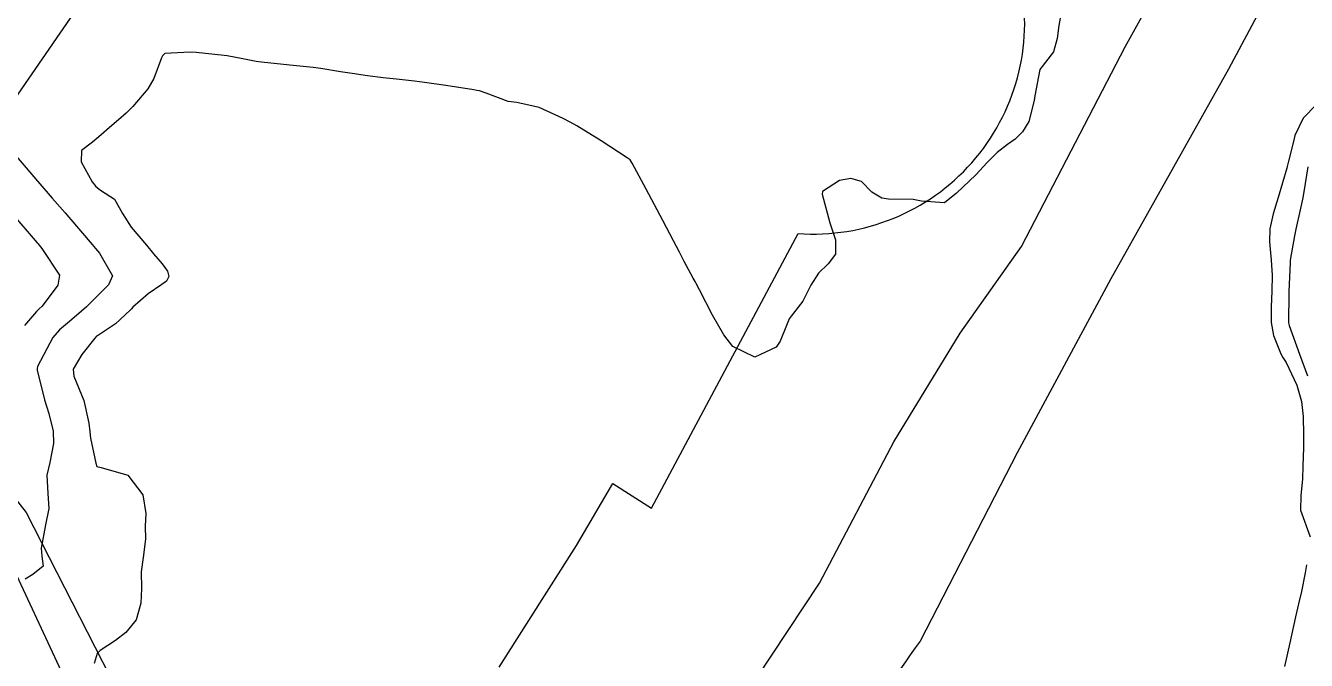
# Model space of a CAD drawing. Header units: metres. Extents: x 318500 to 325275, y 7408834 to 7428799.
# Drawn here: x 323416.3 to 323498.3, y 7419676.5 to 7419717.1 of the extents above; entities that cross this region are included whole.
import ezdxf

# ---------------------------------------------------------------- set-up
doc = ezdxf.new("R2010")
doc.units = ezdxf.units.M
doc.header["$MEASUREMENT"] = 0
for name, color, linetype in [('Curvas de Nivel 1m', 11, 'Continuous'), ('Curvas de Nivel 5m', 15, 'Continuous'), ('Edificações', 30, 'Continuous'), ('Vias Primárias', 230, 'Continuous')]:
    doc.layers.add(name, color=color, linetype=linetype)

msp = doc.modelspace()

# ---------------------------------------------------------------- linework, layer by layer
at = {"layer": 'Curvas de Nivel 1m', "flags": 128}
for points, elevation in [([(323482.633, 7419718.319), (323482.421, 7419717.143), (323482.318, 7419716.324), (323482.084, 7419715.46), (323481.2, 7419714.34), (323480.879, 7419712.648), (323480.839, 7419712.343), (323480.491, 7419711.015), (323480.092, 7419710.351), (323479.622, 7419709.876), (323479.138, 7419709.53), (323478.47, 7419709.03), (323477.827, 7419708.379), (323477.112, 7419707.59), (323475.873, 7419706.408), (323475.091, 7419705.792), (323473.629, 7419705.898), (323473.094, 7419706.019), (323471.52, 7419706.037), (323471.094, 7419706.096), (323470.448, 7419706.48), (323469.78, 7419707.163), (323469.108, 7419707.345), (323468.387, 7419707.228), (323467.303, 7419706.518), (323467.271, 7419706.344), (323467.768, 7419704.513), (323468.127, 7419703.436), (323468.119, 7419702.509), (323467.659, 7419701.889), (323467.028, 7419701.286), (323466.547, 7419700.527), (323466.034, 7419699.505), (323465.286, 7419698.546), (323465.165, 7419698.37), (323464.981, 7419697.938), (323464.584, 7419696.938), (323464.326, 7419696.56), (323462.953, 7419695.913), (323461.547, 7419696.594), (323460.971, 7419697.342), (323460.262, 7419698.611), (323459.413, 7419700.225), (323459.208, 7419700.627), (323459.146, 7419700.753), (323459.023, 7419700.978), (323458.445, 7419702.049), (323458.134, 7419702.644), (323457.756, 7419703.355), (323457.07, 7419704.66), (323456.008, 7419706.671), (323455.117, 7419708.344), (323454.978, 7419708.542), (323454.801, 7419708.685), (323453.136, 7419709.776), (323451.568, 7419710.734), (323451.153, 7419710.963), (323450.703, 7419711.198), (323449.167, 7419711.891), (323447.739, 7419712.214), (323447.173, 7419712.291), (323445.776, 7419712.811), (323445.336, 7419712.972), (323445.182, 7419713), (323444.975, 7419713.029), (323443.185, 7419713.31), (323441.822, 7419713.496), (323441.187, 7419713.58), (323440.023, 7419713.722), (323439.189, 7419713.808), (323438.167, 7419713.933), (323437.191, 7419714.069), (323436.444, 7419714.182), (323435.194, 7419714.389), (323434.694, 7419714.456), (323433.196, 7419714.616), (323431.392, 7419714.804), (323431.198, 7419714.831), (323431.049, 7419714.853), (323430.198, 7419715.015), (323429.203, 7419715.203), (323429.004, 7419715.232), (323427.205, 7419715.421), (323426.822, 7419715.448), (323425.204, 7419715.36), (323425.065, 7419715.219), (323425.004, 7419715.083), (323424.512, 7419713.758), (323424.112, 7419713.096), (323423.159, 7419711.971), (323422.733, 7419711.535), (323422.244, 7419711.119), (323421.656, 7419710.611), (323421.135, 7419710.145), (323420.588, 7419709.679), (323419.87, 7419709.149), (323419.844, 7419708.414), (323420.563, 7419707.138), (323420.793, 7419706.841), (323421.085, 7419706.616), (323421.986, 7419706.028), (323422.508, 7419705.116), (323423.057, 7419704.244), (323424.039, 7419703.095), (323424.488, 7419702.542), (323425.028, 7419701.886), (323425.381, 7419701.432), (323425.457, 7419701.073), (323425.313, 7419700.778), (323425.012, 7419700.572), (323424.13, 7419699.967), (323423.16, 7419699.107), (323423.077, 7419699.02), (323422.987, 7419698.925), (323422.041, 7419698.052), (323420.963, 7419697.332), (323420.843, 7419697.25), (323420.723, 7419697.134), (323419.887, 7419696.083), (323419.334, 7419695.154), (323419.392, 7419694.695), (323420.023, 7419693.143), (323420.341, 7419691.685), (323420.397, 7419691.137), (323420.458, 7419690.718), (323420.797, 7419689.131), (323420.857, 7419688.917), (323421.137, 7419688.845), (323422.849, 7419688.368), (323423.807, 7419687.095), (323424, 7419685.904), (323423.958, 7419685.093), (323423.971, 7419684.271), (323423.819, 7419683.094), (323423.702, 7419682.159), (323423.706, 7419681.096), (323423.676, 7419680.155), (323423.376, 7419679.1), (323422.712, 7419678.274), (323422.043, 7419677.78), (323421.065, 7419677.126), (323420.886, 7419676.94), (323420.688, 7419676.307)], 729), ([(323498.913, 7419712.103), (323498.054, 7419711.224), (323497.524, 7419710.116), (323497.448, 7419709.814), (323497.125, 7419708.466), (323497.042, 7419708.2), (323497.031, 7419708.121), (323497.015, 7419708.018), (323496.455, 7419706.13), (323496.132, 7419705.087), (323495.929, 7419704.137), (323495.902, 7419703.293), (323496.013, 7419702.135), (323496.062, 7419701.166), (323496.04, 7419700.135), (323496.011, 7419699.129), (323496.004, 7419698.135), (323496.151, 7419697.306), (323496.622, 7419696.125), (323496.747, 7419695.904), (323496.962, 7419695.569), (323497.649, 7419694.113), (323497.955, 7419693.079), (323498.055, 7419692.109), (323498.073, 7419690.934), (323498.069, 7419690.108), (323498.024, 7419688.957), (323498.008, 7419688.109), (323497.907, 7419687.047), (323497.882, 7419686.109), (323498.51, 7419684.406)], 728), ([(323498.352, 7419708.108), (323498.183, 7419707.035), (323498.03, 7419706.111), (323497.862, 7419705.339), (323497.576, 7419704.115), (323497.501, 7419703.678), (323497.231, 7419702.118), (323497.211, 7419701.945), (323497.13, 7419700.119), (323497.132, 7419700.006), (323497.118, 7419698.119), (323497.154, 7419697.952), (323497.825, 7419696.111), (323498.339, 7419694.716)], 727), ([(323415.342, 7419705.207), (323417.041, 7419703.233), (323417.075, 7419703.189), (323417.338, 7419702.883), (323418.462, 7419701.168), (323418.363, 7419700.529), (323417.353, 7419699.185), (323417.172, 7419699.002), (323416.985, 7419698.837), (323416.23, 7419697.939)], 731), ([(323498.274, 7419682.619), (323498.191, 7419682.106), (323497.954, 7419680.916), (323497.753, 7419680.11), (323497.562, 7419679.291), (323497.309, 7419678.114), (323497.206, 7419677.632), (323496.862, 7419676.118)], 728)]:
    msp.add_lwpolyline(points, dxfattribs=dict(at, elevation=elevation))
at = {"layer": 'Curvas de Nivel 5m', "elevation": 730, "flags": 128}
msp.add_lwpolyline([(323415.335, 7419709.208), (323416.826, 7419707.461), (323417.056, 7419707.19), (323417.09, 7419707.153), (323418.004, 7419706.101), (323418.827, 7419705.164), (323419.066, 7419704.88), (323420.555, 7419703.137), (323420.778, 7419702.876), (323421.034, 7419702.579), (323421.858, 7419701.122), (323421.594, 7419700.541), (323421.002, 7419699.955), (323420.197, 7419699.142), (323419.556, 7419698.576), (323418.974, 7419698.1), (323418.464, 7419697.671), (323418.034, 7419697.174), (323417.066, 7419695.313), (323417.036, 7419695.189), (323417.041, 7419695.086), (323417.507, 7419693.181), (323417.773, 7419692.301), (323418.05, 7419691.172), (323418.088, 7419690.388), (323417.837, 7419689.175), (323417.658, 7419688.367), (323417.717, 7419687.177), (323417.777, 7419686.214), (323417.577, 7419685.178), (323417.283, 7419683.681), (323417.339, 7419683.182), (323417.425, 7419682.525), (323416.762, 7419682.005), (323416.263, 7419681.689)], dxfattribs=at)
at = {"layer": 'Edificações'}
for points in [[(323421.871, 7419721.603), (323411.922, 7419707.15)], [(323412.402, 7419690.96), (323416.333, 7419685.976), (323422.203, 7419674.49)]]:
    msp.add_lwpolyline(points, dxfattribs=at)
msp.add_lwpolyline([(323446.595, 7419676.057), (323451.561, 7419683.861), (323453.866, 7419687.818), (323456.343, 7419686.255), (323465.727, 7419703.833, 0.495607), (323479.972, 7419719.963)], format="xyb", dxfattribs=at)
at = {"layer": 'Vias Primárias'}
for points in [[(323415.833, 7419583.302), (323419.047, 7419572.746), (323421.03, 7419562.086), (323421.351, 7419557.374), (323421.618, 7419546.016), (323420.655, 7419534.774), (323419.854, 7419529.552), (323419.495, 7419524.986, 0.238184), (323422.135, 7419522.665), (323425.333, 7419521.775), (323439.384, 7419519.04), (323447.038, 7419517.341, 0.392019), (323449.506, 7419518.783), (323449.894, 7419520.081), (323454.112, 7419536.783), (323456.933, 7419548.508), (323462.14, 7419572.405), (323463.204, 7419579.599, 0.075507), (323463.151, 7419593.445, 0), (323461.926, 7419601.304, 0.173993), (323443.828, 7419629.608, 0.279998), (323404.325, 7419640.182, 0.277838)], [(323934.92, 7420316.776, 0), (323936.242, 7420308.849)], [(323715.644, 7420145.548, 0), (323709.04, 7420132.939)], [(323939.281, 7420278.615, 0), (323933.27, 7420270.921)], [(323836.404, 7420021.217), (323839.692, 7420014.547, -0.172492), (323840.737, 7420005.613, 0), (323839.679, 7420000.995, -0.226003), (323822.498, 7419987.869), (323816.045, 7419986.261), (323809.838, 7419985.761), (323797.857, 7419985.557), (323783.43, 7419986.553), (323778.024, 7419986.103, 0.920221), (323778.024, 7419984.652), (323787.034, 7419982.652), (323805.471, 7419977.44), (323826.967, 7419970.976), (323850.367, 7419962.962), (323868.105, 7419955.747), (323881.534, 7419947.778), (323892.006, 7419939.962), (323903.28, 7419930.644), (323910.885, 7419924.39)], [(323831.088, 7420001.787, 0), (323833.844, 7420008.443, 0.220888)], [(323598.528, 7419966.652), (323592.765, 7419952.31), (323587.134, 7419938.603), (323581.597, 7419924.626), (323577.012, 7419912.916), (323571.842, 7419899.725), (323569.57, 7419892.856), (323565.667, 7419879.646), (323561.536, 7419863.268), (323557.674, 7419847.061), (323554.455, 7419836.417), (323552.773, 7419832.225), (323547.1, 7419818.74), (323541.021, 7419804.855), (323534.215, 7419790.437), (323529.039, 7419780.252), (323519.646, 7419762.915), (323510.888, 7419746.807), (323501.903, 7419730.512), (323493.281, 7419714.355), (323485.747, 7419700.92), (323479.758, 7419689.797), (323473.538, 7419677.731, 0.030456), (323468.864, 7419670.464, 0.094594)]]:
    msp.add_lwpolyline(points, format="xyb", dxfattribs=at)
for points in [[(323463.053, 7419675.307), (323467.096, 7419681.443), (323471.861, 7419690.484), (323476.11, 7419697.443), (323480.035, 7419703.009), (323486.667, 7419715.794), (323493.843, 7419728.737), (323501.199, 7419742.325), (323510.152, 7419759.067), (323516.606, 7419770.928), (323525.017, 7419786.547), (323529.554, 7419795.493)], [(323413.99, 7419685.627), (323419.702, 7419673.374)]]:
    msp.add_lwpolyline(points, dxfattribs=at)

doc.saveas('drawing.dxf')
